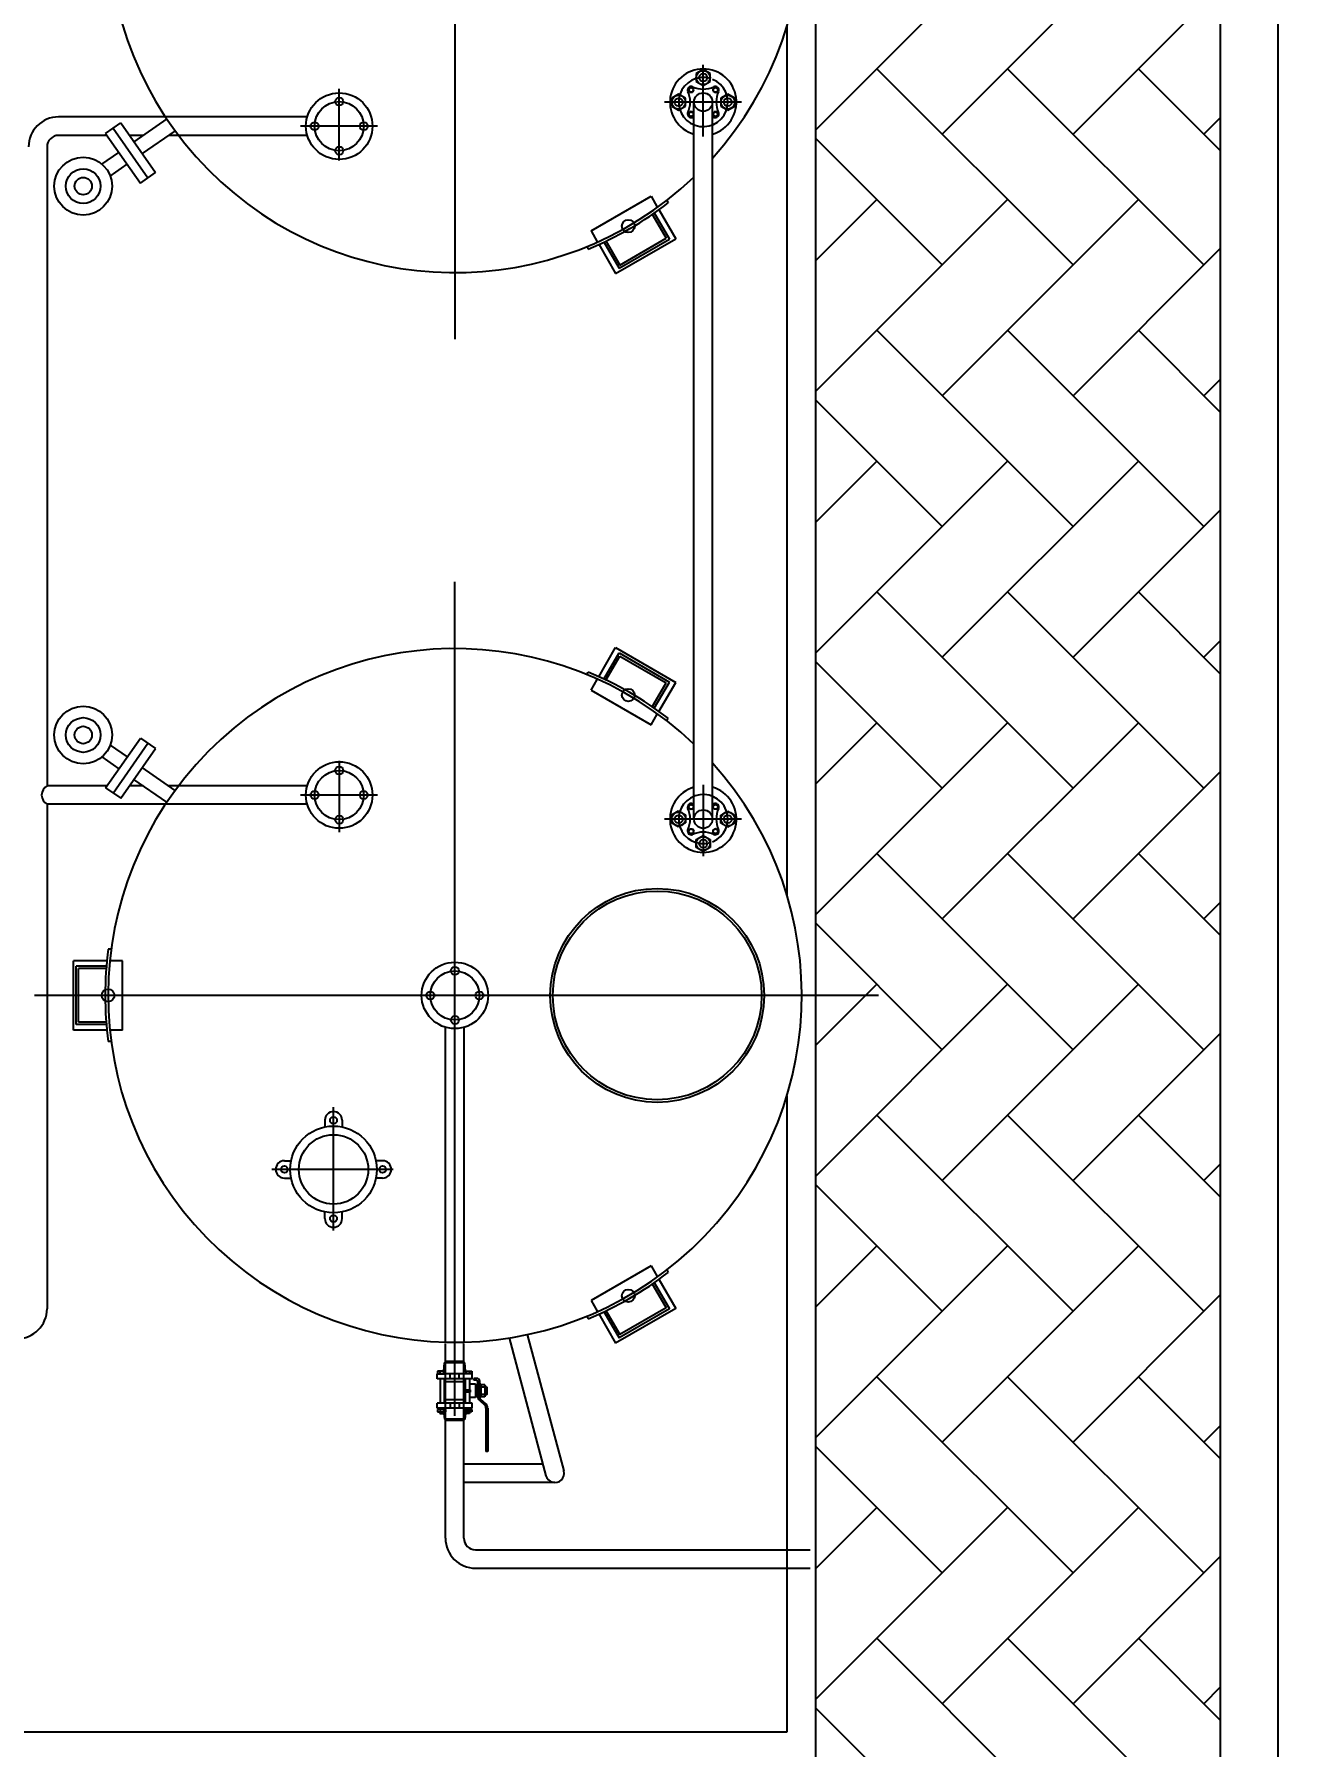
# Model space of a CAD drawing. Extents: x -59142 to 322364, y -122476 to 91021.
# Drawn here: x -12886 to -10709, y 61697 to 64659 of the extents above; entities that cross this region are included whole.
import ezdxf

# ---------------------------------------------------------------- set-up
doc = ezdxf.new("R2010")
doc.units = 0
doc.header["$LTSCALE"] = 1000
doc.header["$MEASUREMENT"] = 0
doc.layers.add('EQUIPMENT', color=171, linetype='Continuous')
doc.styles.get("Standard").update_dxf_attribs({"font": 'gbenor.shx', "bigfont": 'gbcbig.shx'})
doc.dimstyles.get("Standard").update_dxf_attribs({"dimscale": 100, "dimtxt": 3.5, "dimasz": 1, "dimexe": 2.5, "dimexo": 3, "dimgap": 1.5, "dimtad": 1, "dimdec": 0, "dimzin": 0, "dimdsep": 46, "dimtxsty": 'Standard', "dimblk": 'ARCHTICK', "dimcen": 0.09, "dimadec": 0, "dimazin": 0, "dimtfac": 1, "dimtdec": 0, "dimtix": 1, "dimtmove": 2, "dimatfit": 3, "dimfxl": 1, "dimtolj": 1, "dimtzin": 0, "dimarcsym": 0})

# ---------------------------------------------------------------- blocks, each defined once
blk = doc.blocks.new('A$C057769C0')
at = {"layer": 'EQUIPMENT', "linetype": 'Continuous'}
for p, q in [((9150, 599.5), (9150, 9599.5)), ((9850, 599.5), (9850, 9599.5)), ((9150, 4122), (9481.7, 4453.7)), ((9368.6, 4114.3), (9708, 4453.7)), ((9594.9, 4114.3), (9850, 4369.4)), ((9100, 4301.2), (9100, 2797.9)), ((8955.2, 4226.1), (8943.2, 4219.1)), ((8943.2, 4219.1), (8943.2, 4205.3)), ((8967.2, 4219.1), (8955.2, 4226.1)), ((8967.2, 4205.3), (8967.2, 4219.1)), ((9255.5, 4227.4), (9594.9, 3888)), ((9481.7, 4227.4), (9821.1, 3888)), ((9708, 4227.4), (9850, 4085.4)), ((8912.7, 4183.2), (8900.7, 4176.3)), ((8924.7, 4176.3), (8912.7, 4183.2)), ((8931.9, 4194.8), (8929.6, 4190.8)), ((8929.6, 4190.8), (8931.9, 4186.8)), ((8936.5, 4194.8), (8931.9, 4194.8)), ((8931.9, 4186.8), (8936.5, 4186.8)), ((8938.8, 4190.8), (8936.5, 4194.8)), ((8936.5, 4186.8), (8938.8, 4190.8)), ((8943.2, 4205.3), (8955.2, 4198.4)), ((8955.2, 4198.4), (8967.2, 4205.3)), ((8976.2, 4195.4), (8972.2, 4193.1)), ((8972.2, 4193.1), (8972.2, 4188.5)), ((8972.2, 4188.5), (8976.2, 4186.1)), ((8980.2, 4193.1), (8976.2, 4195.4)), ((8976.2, 4186.1), (8980.2, 4188.5)), ((8980.2, 4188.5), (8980.2, 4193.1)), ((8997.7, 4183.6), (8985.7, 4176.6)), ((9009.7, 4176.6), (8997.7, 4183.6)), ((8900.7, 4176.3), (8900.7, 4162.4)), ((8900.7, 4162.4), (8912.7, 4155.5)), ((8912.7, 4155.5), (8924.7, 4162.4)), ((8924.7, 4162.4), (8924.7, 4176.3)), ((8934.2, 4153.4), (8930.2, 4151.1)), ((8930.2, 4151.1), (8930.2, 4146.5)), ((8938.2, 4151.1), (8934.2, 4153.4)), ((8938.2, 4146.5), (8938.2, 4151.1)), ((8973.9, 4152.8), (8971.6, 4148.8)), ((8971.6, 4148.8), (8973.9, 4144.8)), ((8978.5, 4152.8), (8973.9, 4152.8)), ((8980.8, 4148.8), (8978.5, 4152.8)), ((8978.5, 4144.8), (8980.8, 4148.8)), ((8985.7, 4176.6), (8985.7, 4162.8)), ((8985.7, 4162.8), (8997.7, 4155.9)), ((8997.7, 4155.9), (9009.7, 4162.8)), ((9009.7, 4162.8), (9009.7, 4176.6)), ((8930.2, 4146.5), (8934.2, 4144.1)), ((8934.2, 4144.1), (8938.2, 4146.5)), ((8973.9, 4144.8), (8978.5, 4144.8)), ((9821.1, 4114.3), (9850, 4143.2)), ((9150, 4106.6), (9368.6, 3888)), ((9150, 3895.7), (9255.5, 4001.2)), ((9150, 3669.4), (9481.7, 4001.2)), ((9368.6, 3661.7), (9708, 4001.2)), ((9594.9, 3661.7), (9850, 3916.9)), ((9255.5, 3774.9), (9594.9, 3435.5)), ((9481.7, 3774.9), (9821.1, 3435.5)), ((9708, 3774.9), (9850, 3632.9)), ((9821.1, 3661.7), (9850, 3690.6)), ((9150, 3654.1), (9368.6, 3435.5)), ((9150, 3443.2), (9255.5, 3548.6)), ((9150, 3216.9), (9481.7, 3548.6)), ((9368.6, 3209.2), (9708, 3548.6)), ((9594.9, 3209.2), (9850, 3464.3)), ((9255.5, 3322.3), (9594.9, 2982.9)), ((9481.7, 3322.3), (9821.1, 2982.9)), ((9708, 3322.3), (9850, 3180.3)), ((9821.1, 3209.2), (9850, 3238.1)), ((9150, 3201.5), (9368.6, 2982.9)), ((9150, 2990.6), (9255.5, 3096.1)), ((9150, 2764.3), (9481.7, 3096.1)), ((9368.6, 2756.6), (9708, 3096.1)), ((9594.9, 2756.6), (9850, 3011.8)), ((8900.7, 2936.6), (8912.7, 2943.6)), ((8900.7, 2922.8), (8900.7, 2936.6)), ((8912.7, 2943.6), (8924.7, 2936.6)), ((8924.7, 2936.6), (8924.7, 2922.8)), ((8930.2, 2952.6), (8934.2, 2954.9)), ((8930.2, 2948), (8930.2, 2952.6)), ((8934.2, 2945.7), (8930.2, 2948)), ((8934.2, 2954.9), (8938.2, 2952.6)), ((8938.2, 2948), (8934.2, 2945.7)), ((8938.2, 2952.6), (8938.2, 2948)), ((8971.6, 2950.3), (8973.9, 2954.3)), ((8973.9, 2946.3), (8971.6, 2950.3)), ((8973.9, 2954.3), (8978.5, 2954.3)), ((8978.5, 2946.3), (8973.9, 2946.3)), ((8978.5, 2954.3), (8980.8, 2950.3)), ((8980.8, 2950.3), (8978.5, 2946.3)), ((8985.7, 2936.3), (8997.7, 2943.2)), ((8985.7, 2922.4), (8985.7, 2936.3)), ((8997.7, 2943.2), (9009.7, 2936.3)), ((9009.7, 2936.3), (9009.7, 2922.4)), ((8912.7, 2915.9), (8900.7, 2922.8)), ((8924.7, 2922.8), (8912.7, 2915.9)), ((8929.6, 2908.3), (8931.9, 2912.3)), ((8931.9, 2904.3), (8929.6, 2908.3)), ((8931.9, 2912.3), (8936.5, 2912.3)), ((8936.5, 2904.3), (8931.9, 2904.3)), ((8936.5, 2912.3), (8938.8, 2908.3)), ((8938.8, 2908.3), (8936.5, 2904.3)), ((8972.2, 2910.6), (8976.2, 2912.9)), ((8972.2, 2906), (8972.2, 2910.6)), ((8976.2, 2903.7), (8972.2, 2906)), ((8976.2, 2912.9), (8980.2, 2910.6)), ((8980.2, 2906), (8976.2, 2903.7)), ((8980.2, 2910.6), (8980.2, 2906)), ((8997.7, 2915.5), (8985.7, 2922.4)), ((9009.7, 2922.4), (8997.7, 2915.5)), ((8943.2, 2893.8), (8955.2, 2900.7)), ((8943.2, 2879.9), (8943.2, 2893.8)), ((8955.2, 2873), (8943.2, 2879.9)), ((8955.2, 2900.7), (8967.2, 2893.8)), ((8967.2, 2879.9), (8955.2, 2873)), ((8967.2, 2893.8), (8967.2, 2879.9)), ((9255.5, 2869.8), (9594.9, 2530.4)), ((9481.7, 2869.8), (9821.1, 2530.4)), ((9708, 2869.8), (9850, 2727.8)), ((9821.1, 2756.6), (9850, 2785.5)), ((9150, 2749), (9368.6, 2530.4)), ((9150, 2538.1), (9255.5, 2643.5)), ((9150, 2311.8), (9481.7, 2643.5)), ((9368.6, 2304.1), (9708, 2643.5)), ((9594.9, 2304.1), (9850, 2559.2)), ((9100, 2450.8), (9100, 1349.5)), ((9255.5, 2417.2), (9594.9, 2077.8)), ((9481.7, 2417.2), (9821.1, 2077.8)), ((9708, 2417.2), (9850, 2275.2)), ((9821.1, 2304.1), (9850, 2333)), ((9150, 2296.4), (9368.6, 2077.8)), ((9150, 2085.5), (9255.5, 2191)), ((9150, 1859.2), (9481.7, 2191)), ((9368.6, 1851.6), (9708, 2191)), ((9594.9, 1851.6), (9850, 2106.7)), ((9255.5, 1964.7), (9594.9, 1625.3)), ((9481.7, 1964.7), (9821.1, 1625.3)), ((9708, 1964.7), (9850, 1822.7)), ((9821.1, 1851.6), (9850, 1880.4)), ((9150, 1843.9), (9368.6, 1625.3)), ((8677.8, 1813.5), (8541.2, 1813.5)), ((8698.6, 1781.5), (8541.2, 1781.5)), ((9150, 1633), (9255.5, 1738.4)), ((9150, 1406.7), (9481.7, 1738.4)), ((9368.6, 1399), (9708, 1738.4)), ((8561.2, 1665.3), (9140, 1665.3)), ((8561.2, 1633.3), (9140, 1633.3)), ((9594.9, 1399), (9850, 1654.1)), ((9255.5, 1512.1), (9594.9, 1172.7)), ((9481.7, 1512.1), (9821.1, 1172.7)), ((9708, 1512.1), (9850, 1370.1)), ((9821.1, 1399), (9850, 1427.9)), ((9150, 1391.3), (9368.6, 1172.7)), ((9100, 1349.5), (7000, 1349.5))]:
    blk.add_line(p, q, dxfattribs=at)
at = {"layer": 'EQUIPMENT'}
for p, q in [((8525.6, 5202.2), (8525.6, 3759.4)), ((8955.2, 4110.4), (8955.2, 4234.1)), ((8325.5, 4068.8), (8325.5, 4192.5)), ((9021.2, 4169.7), (8888.4, 4169.7)), ((8939.2, 2928.4), (8939.2, 4169.7)), ((8971.2, 2929.3), (8971.2, 4169.7)), ((8047.6, 4144.1), (7840, 4144.1)), ((7921.3, 4115.4), (7947.5, 4133.8)), ((7934.4, 4124.6), (7994.6, 4038.6)), ((7947.5, 4133.8), (8007.7, 4047.8)), ((8027.1, 4140.7), (7970.4, 4101)), ((8041.4, 4120.2), (7984.8, 4080.5)), ((8270.3, 4144.1), (8024.9, 4144.1)), ((8391.5, 4128.1), (8258.7, 4128.1)), ((7820, 4092.1), (7820, 2986.9)), ((7923.6, 4112.1), (7840, 4112.1)), ((7921.3, 4115.4), (7981.5, 4029.4)), ((7986.3, 4112.1), (7962.7, 4112.1)), ((8047.6, 4112.1), (8029.9, 4112.1)), ((8270.3, 4112.1), (8047.6, 4112.1)), ((7915.1, 4062.3), (7944.2, 4082.7)), ((7929.4, 4041.8), (7958.6, 4062.2)), ((7981.5, 4029.4), (8007.7, 4047.8)), ((8761.2, 3946.8), (8865.1, 4006.8)), ((8865.1, 4006.8), (8875.8, 3988.2)), ((8892.2, 3999.7), (8894.8, 3995.4)), ((8867.1, 3975.7), (8891.2, 3934.1)), ((8870.4, 3978), (8896.7, 3932.6)), ((8878.3, 3983.8), (8907.6, 3933.1)), ((8761.2, 3946.8), (8771.9, 3928.2)), ((8753.7, 3919.7), (8756.2, 3915.4)), ((8774.4, 3923.8), (8803.7, 3873.1)), ((8783.4, 3927.8), (8809.6, 3882.3)), ((8787, 3929.5), (8811.1, 3887.8)), ((8803.7, 3873.1), (8907.6, 3933.1)), ((8809.6, 3882.3), (8896.7, 3932.6)), ((8811.1, 3887.8), (8891.2, 3934.1)), ((8525.6, 1896.9), (8525.6, 3339.7)), ((8774.4, 3175.2), (8803.7, 3225.9)), ((8783.4, 3171.2), (8809.6, 3216.7)), ((8787, 3169.6), (8811.1, 3211.2)), ((8803.7, 3225.9), (8907.6, 3165.9)), ((8809.6, 3216.7), (8896.7, 3166.4)), ((8811.1, 3211.2), (8891.2, 3165)), ((8753.7, 3179.3), (8756.2, 3183.7)), ((8761.2, 3152.3), (8771.9, 3170.8)), ((8761.2, 3152.3), (8865.1, 3092.3)), ((8867.1, 3123.3), (8891.2, 3165)), ((8870.4, 3121), (8896.7, 3166.4)), ((8878.3, 3115.2), (8907.6, 3165.9)), ((8865.1, 3092.3), (8875.8, 3110.8)), ((8892.2, 3099.3), (8894.8, 3103.7)), ((7921.3, 2983.6), (7981.5, 3069.6)), ((7929.4, 3057.2), (7958.6, 3036.9)), ((7934.4, 2974.4), (7994.6, 3060.4)), ((7981.5, 3069.6), (8007.7, 3051.3)), ((7915.1, 3036.8), (7944.2, 3016.4)), ((7947.5, 2965.3), (8007.7, 3051.3)), ((8325.5, 3030.3), (8325.5, 2906.6)), ((8027.1, 2958.4), (7970.4, 2998)), ((8041.4, 2978.8), (7984.8, 3018.5)), ((7923.6, 2986.9), (7820, 2986.9)), ((7921.3, 2983.6), (7947.5, 2965.3)), ((7986.3, 2986.9), (7962.7, 2986.9)), ((8047.6, 2986.9), (8029.9, 2986.9)), ((8270.3, 2986.9), (8047.6, 2986.9)), ((8391.5, 2970.9), (8258.7, 2970.9)), ((8955.2, 2988.7), (8955.2, 2865)), ((7820, 2954.9), (7820, 2082.3)), ((8047.6, 2954.9), (7820, 2954.9)), ((8270.3, 2954.9), (8024.9, 2954.9)), ((9021.2, 2929.3), (8888.4, 2929.3)), ((7931, 2704.3), (7926, 2704.3)), ((7924.2, 2684.3), (7865.6, 2684.3)), ((7865.6, 2564.3), (7865.6, 2684.3)), ((7923.1, 2674.6), (7870.6, 2674.6)), ((7870.6, 2574.1), (7870.6, 2674.6)), ((7922.7, 2670.6), (7874.6, 2670.6)), ((7874.6, 2578.1), (7874.6, 2670.6)), ((7950.6, 2684.3), (7929.2, 2684.3)), ((7950.6, 2564.3), (7950.6, 2684.3)), ((7798.4, 2624.5), (9258.5, 2624.5)), ((8591.6, 2624.3), (8458.8, 2624.3)), ((7922.7, 2578.1), (7874.6, 2578.1)), ((7924.2, 2564.3), (7865.6, 2564.3)), ((7923.1, 2574.1), (7870.6, 2574.1)), ((7950.6, 2564.3), (7929.2, 2564.3)), ((8509.6, 2024.5), (8509.6, 2569.1)), ((8541.6, 2024.5), (8541.6, 2569.1)), ((7931, 2544.3), (7926, 2544.3)), ((8315.6, 2217.8), (8315.6, 2430.9)), ((8300.6, 2408.2), (8300.6, 2396.7)), ((8330.6, 2408.2), (8330.6, 2396.7)), ((8418.8, 2323.2), (8208.8, 2323.2)), ((8230.6, 2338.2), (8242.2, 2338.2)), ((8400.6, 2338.2), (8389.1, 2338.2)), ((8230.6, 2308.2), (8242.2, 2308.2)), ((8400.6, 2308.2), (8389.1, 2308.2)), ((8300.6, 2238.2), (8300.6, 2249.7)), ((8330.6, 2238.2), (8330.6, 2249.7)), ((8865.1, 2156.4), (8761.2, 2096.4)), ((8865.1, 2156.4), (8875.8, 2137.8)), ((8878.3, 2133.4), (8907.6, 2082.7)), ((8892.2, 2149.3), (8894.8, 2145)), ((8867.1, 2125.3), (8891.2, 2083.7)), ((8870.4, 2127.7), (8896.7, 2082.2)), ((8761.2, 2096.4), (8771.9, 2077.8)), ((8783.4, 2077.4), (8809.6, 2032)), ((8787, 2079.1), (8811.1, 2037.4)), ((8907.6, 2082.7), (8803.7, 2022.7)), ((8896.7, 2082.2), (8809.6, 2032)), ((8891.2, 2083.7), (8811.1, 2037.4)), ((8753.7, 2069.3), (8756.2, 2065)), ((8774.4, 2073.4), (8803.7, 2022.7)), ((8509.2, 1685.3), (8509.2, 2022.1)), ((8541.2, 1685.3), (8541.2, 2022.1)), ((8619.3, 2031.7), (8683.2, 1793.4)), ((8650.9, 2037.5), (8714.1, 1801.7)), ((8582.3, 1835.5), (8578.9, 1835.5))]:
    blk.add_line(p, q, dxfattribs=at)
at = {"layer": 'EQUIPMENT', "ltscale": 8}
for p, q in [((8506.3, 1974.3), (8507.5, 1988.7)), ((8507.5, 1988.7), (8510.1, 1991.2)), ((8542.9, 1988.7), (8507.5, 1988.7)), ((8540.6, 1991.2), (8510.1, 1991.2)), ((8542.9, 1988.7), (8540.6, 1991.2)), ((8544.1, 1974.3), (8542.9, 1988.7)), ((8494.7, 1961), (8494.7, 1969.7)), ((8555.7, 1969.7), (8494.7, 1969.7)), ((8555.7, 1961), (8494.7, 1961)), ((8495.6, 1974.3), (8495.6, 1969.8)), ((8509.6, 1974.3), (8495.6, 1974.3)), ((8495.6, 1969.8), (8509.6, 1969.8)), ((8499.7, 1974.2), (8499.7, 1970.1)), ((8500.1, 1961), (8500.1, 1919)), ((8505.6, 1973.9), (8505.6, 1970.1)), ((8506, 1969.7), (8506, 1969.8)), ((8507.1, 1961), (8507.1, 1919)), ((8543.6, 1955.5), (8507.1, 1955.5)), ((8509.6, 1969.8), (8509.6, 1974.3)), ((8517.2, 1961), (8517.2, 1969.7)), ((8533.2, 1961), (8533.2, 1969.7)), ((8540.8, 1974.3), (8554.8, 1974.3)), ((8540.8, 1969.8), (8540.8, 1974.3)), ((8554.8, 1969.8), (8540.8, 1969.8)), ((8543.6, 1961), (8543.6, 1942.2)), ((8544.5, 1969.7), (8544.4, 1969.8)), ((8544.8, 1973.9), (8544.8, 1970.1)), ((8550.6, 1961), (8550.6, 1942.2)), ((8550.7, 1974.2), (8550.7, 1970.1)), ((8554.8, 1974.3), (8554.8, 1969.8)), ((8555.7, 1961), (8555.7, 1969.7)), ((8558.4, 1958.5), (8558.4, 1961.8)), ((8563.5, 1961.8), (8558.4, 1961.8)), ((8562.7, 1958.5), (8558.4, 1958.5)), ((8565.2, 1930.3), (8565.2, 1956)), ((8568.5, 1929), (8568.5, 1956.8)), ((8541.2, 1938.1), (8541.2, 1942.2)), ((8541.2, 1942.2), (8552.1, 1942.2)), ((8552.1, 1938.1), (8541.2, 1938.1)), ((8543.6, 1938.1), (8543.6, 1919)), ((8561.3, 1951.7), (8550.6, 1951.7)), ((8550.6, 1938.1), (8550.6, 1919)), ((8561.3, 1928.4), (8550.6, 1928.4)), ((8552.1, 1942.2), (8552.1, 1938.1)), ((8561.3, 1951.7), (8561.3, 1928.4)), ((8565.2, 1950.4), (8561.3, 1950.4)), ((8565.2, 1929.7), (8561.3, 1929.7)), ((8570.7, 1951.5), (8568.5, 1951.5)), ((8570.7, 1928.6), (8568.5, 1928.6)), ((8570.7, 1951.5), (8570.7, 1928.6)), ((8577.6, 1950.4), (8570.7, 1950.4)), ((8577.6, 1946.3), (8570.7, 1946.3)), ((8577.6, 1933.9), (8570.7, 1933.9)), ((8577.6, 1929.7), (8570.7, 1929.7)), ((8577.6, 1950.4), (8577.6, 1929.7)), ((8580.1, 1947), (8577.6, 1947)), ((8580.8, 1946.1), (8577.6, 1946.1)), ((8580.8, 1934.1), (8577.6, 1934.1)), ((8580.1, 1933.2), (8577.6, 1933.2)), ((8580.1, 1947), (8580.1, 1933.2)), ((8580.1, 1947), (8580.8, 1946.1)), ((8580.1, 1933.2), (8580.8, 1934.1)), ((8580.8, 1946.1), (8580.8, 1934.1)), ((8494.7, 1910.4), (8494.7, 1919)), ((8555.7, 1919), (8494.7, 1919)), ((8555.7, 1910.4), (8494.7, 1910.4)), ((8495.7, 1908.2), (8495.7, 1903.7)), ((8509.7, 1908.2), (8495.7, 1908.2)), ((8495.7, 1903.7), (8509.7, 1903.7)), ((8497.9, 1910.3), (8497.9, 1908.4)), ((8508, 1910.3), (8497.9, 1910.3)), ((8497.9, 1908.4), (8508, 1908.4)), ((8499.8, 1903.7), (8499.8, 1901.2)), ((8499.8, 1901.2), (8506.8, 1901.2)), ((8500, 1908), (8500, 1903.9)), ((8505.9, 1907.8), (8505.9, 1904)), ((8506, 1910.4), (8506.5, 1903.7)), ((8506.7, 1901.2), (8507.5, 1891.3)), ((8506.8, 1901.2), (8506.8, 1903.7)), ((8543.6, 1924.5), (8507.1, 1924.5)), ((8508, 1908.4), (8508, 1910.3)), ((8509.7, 1903.7), (8509.7, 1908.2)), ((8517.2, 1919), (8517.2, 1910.4)), ((8533.2, 1919), (8533.2, 1910.4)), ((8540.8, 1908.2), (8554.8, 1908.2)), ((8540.8, 1903.7), (8540.8, 1908.2)), ((8554.8, 1903.7), (8540.8, 1903.7)), ((8542.4, 1908.4), (8542.4, 1910.3)), ((8542.4, 1910.3), (8552.6, 1910.3)), ((8552.6, 1908.4), (8542.4, 1908.4)), ((8543.7, 1901.2), (8542.9, 1891.3)), ((8543.6, 1901.2), (8543.6, 1903.7)), ((8550.6, 1901.2), (8543.6, 1901.2)), ((8544.5, 1910.4), (8544.4, 1910.3)), ((8544.5, 1907.8), (8544.5, 1904)), ((8550.4, 1908), (8550.4, 1903.9)), ((8550.6, 1903.7), (8550.6, 1901.2)), ((8552.6, 1910.3), (8552.6, 1908.4)), ((8554.8, 1908.2), (8554.8, 1903.7)), ((8555.7, 1910.4), (8555.7, 1919)), ((8567.9, 1924.1), (8577.3, 1915.7)), ((8570.1, 1925.3), (8579.3, 1917.1)), ((8583.1, 1910.1), (8578.1, 1910.1)), ((8578.9, 1910.1), (8578.9, 1912)), ((8578.9, 1910.1), (8578.9, 1835.5)), ((8582.2, 1910.1), (8582.2, 1910.8)), ((8582.3, 1910.1), (8582.3, 1835.5)), ((8542.9, 1891.3), (8507.5, 1891.3)), ((8507.5, 1891.3), (8510.1, 1888.9)), ((8540.6, 1888.9), (8510.1, 1888.9)), ((8542.9, 1891.3), (8540.6, 1888.9))]:
    blk.add_line(p, q, dxfattribs=at)
at = {"layer": 'EQUIPMENT', "ltscale": 0.5}
blk.add_lwpolyline([(6850, 500), (9950, 500), (9950, 15399.5), (6850, 15399.5), (6850, 500)], dxfattribs=at)
at = {"layer": 'EQUIPMENT', "linetype": 'Continuous'}
for centre, radius in [((8955.2, 4212), 12), ((8912.7, 4169.5), 12), ((8934.2, 4190.8), 4), ((8976.2, 4190.8), 4), ((8997.7, 4169.5), 12), ((8934.2, 4148.8), 4), ((8976.2, 4148.8), 4), ((7882.6, 4024.3), 50), ((7882.6, 4024.3), 30), ((7882.6, 4024.3), 15), ((7882.6, 3074.8), 50), ((7882.6, 3074.8), 30), ((7882.6, 3074.8), 15), ((8912.7, 2929.5), 12), ((8934.2, 2950.3), 4), ((8976.2, 2950.3), 4), ((8997.7, 2929.5), 12), ((8934.2, 2908.3), 4), ((8976.2, 2908.3), 4), ((8955.2, 2887), 12), ((8875.6, 2624.3), 185)]:
    blk.add_circle(centre, radius, dxfattribs=at)
at = {"layer": 'EQUIPMENT'}
for centre, radius in [((8955.2, 4212.2), 7), ((8325.5, 4128.1), 57.5), ((8325.5, 4170.6), 7), ((8955.2, 4169.7), 16), ((8325.5, 4128.1), 42.5), ((8912.7, 4169.7), 7), ((8997.7, 4169.7), 7), ((8283, 4128.1), 7), ((8368, 4128.1), 7), ((8325.5, 4085.6), 7), ((8825.6, 3955.1), 11), ((8825.6, 3143.9), 11), ((8325.5, 2970.9), 57.5), ((8325.5, 2970.9), 42.5), ((8325.5, 3013.4), 7), ((8283, 2970.9), 7), ((8368, 2970.9), 7), ((8325.5, 2928.4), 7), ((8912.7, 2929.3), 7), ((8955.2, 2929.3), 16), ((8997.7, 2929.3), 7), ((8955.2, 2886.8), 7), ((8875.6, 2624.3), 180.5), ((8525.6, 2624.3), 57.5), ((8525.6, 2624.3), 42.5), ((8525.6, 2666.8), 7), ((7925.6, 2624.3), 11), ((8483.1, 2624.3), 7), ((8568.1, 2624.3), 7), ((8525.6, 2581.8), 7), ((8315.6, 2408.2), 6), ((8315.6, 2323.2), 75), ((8315.6, 2323.2), 60), ((8230.6, 2323.2), 6), ((8400.6, 2323.2), 6), ((8315.6, 2238.2), 6), ((8825.6, 2104.7), 11)]:
    blk.add_circle(centre, radius, dxfattribs=at)
at = {"layer": 'EQUIPMENT', "linetype": 'Continuous'}
for centre, radius, start, end in [((8525.6, 4474.7), 600, 317.9543, 313.5763), ((8934.2, 4190.8), 6, 65.8105, 204.1895), ((8887.5, 4169.8), 45.2, 335.8105, 24.1895), ((8955.2, 4237.5), 45.2, 245.8105, 294.1895), ((8976.2, 4190.8), 6, 335.8105, 114.1895), ((9023, 4169.8), 45.2, 155.8105, 204.1895), ((8934.2, 4148.8), 6, 155.8105, 294.1895), ((8955.2, 4169.7), 16, 180, 183.2265), ((8976.2, 4148.8), 6, 245.8105, 24.1895), ((7840, 4092.1), 52, 90, 180), ((8955.2, 4102), 45.2, 110.6728, 115.6831), ((8955.2, 4102), 45.2, 65.8105, 69.2929), ((7840, 4092.1), 20, 90, 180), ((8525.6, 4474.7), 605, 292.4014, 307.5986), ((8525.6, 2624.3), 600, 46.4237, 42.0457), ((8525.6, 2624.3), 605, 52.4014, 67.5986), ((7829.1, 2970.9), 18.4, 119.6309, 240.3691), ((8934.2, 2950.3), 6, 65.8105, 204.1895), ((8887.5, 2929.3), 45.2, 335.8105, 24.1895), ((8955.2, 2997), 45.2, 244.3169, 249.3272), ((8955.2, 2997), 45.2, 290.7071, 294.1895), ((8976.2, 2950.3), 6, 335.8105, 114.1895), ((9023, 2929.3), 45.2, 155.8105, 204.1895), ((8934.2, 2908.3), 6, 155.8105, 294.1895), ((8955.2, 2861.5), 45.2, 65.8105, 114.1895), ((8955.2, 2929.3), 16, 176.7735, 180), ((8976.2, 2908.3), 6, 245.8105, 24.1895), ((8525.6, 2624.3), 605, 172.4014, 187.5986), ((8525.6, 2624.3), 605, 292.4014, 307.5986), ((7768, 2082.3), 52, 270, 0), ((8698.6, 1797.5), 16, 195, 15), ((8561.2, 1685.3), 52, 180, 270), ((8561.2, 1685.3), 20, 180, 270)]:
    blk.add_arc(centre, radius, start, end, dxfattribs=at)
at = {"layer": 'EQUIPMENT'}
for centre, radius, start, end in [((8955.2, 4169.7), 57.5, 286.1564, 253.8699), ((8955.2, 4169.7), 42.5, 73.052, 67.8848), ((8955.2, 2929.3), 57.5, 106.1301, 73.8436), ((8955.2, 2929.3), 42.5, 292.1152, 286.948), ((8315.6, 2408.2), 15, 0, 180), ((8230.6, 2323.2), 15, 90, 270), ((8400.6, 2323.2), 15, 270, 90), ((8315.6, 2238.2), 15, 180, 0)]:
    blk.add_arc(centre, radius, start, end, dxfattribs=at)
at = {"layer": 'EQUIPMENT', "ltscale": 8}
for centre, radius, start, end in [((8562.7, 1956), 2.49, 0, 90), ((8563.5, 1956.8), 4.97, 0, 90), ((8573.5, 1930.3), 8.29, 180, 227.9047), ((8573.5, 1929), 4.97, 180, 227.9047), ((8573.9, 1912), 4.97, 0, 47.9047), ((8573.9, 1910.8), 8.29, 0, 47.9047)]:
    blk.add_arc(centre, radius, start, end, dxfattribs=at)
blk = doc.blocks.new('_ArchTick')
at = {"color": 0, "linetype": 'ByBlock', "const_width": 0.4}
blk.add_lwpolyline([(-0.5, -0.5), (0.5, 0.5)], dxfattribs=at)
blk = doc.blocks.new('*D1609')
at = {"color": 0, "lineweight": -2, "transparency": 16777216}
for p, q in [((-14334.3, 26922.1), (-14334.3, 81872.1)), ((-9984.3, 26922.1), (-9984.3, 81872.1)), ((-14334.3, 81622.1), (-9984.3, 81622.1))]:
    blk.add_line(p, q, dxfattribs=at)
at = {"layer": 'Defpoints', "color": 0, "transparency": 16777216}
for p in [(-9984.3, 81622.1), (-14334.3, 26622.1), (-9984.3, 26622.1)]:
    blk.add_point(p, dxfattribs=at)
at = {"color": 0, "lineweight": -2, "transparency": 16777216, "xscale": 100, "yscale": 100, "zscale": 100, "rotation": 180}
blk.add_blockref('_ArchTick', (-14334.3, 81622.1), dxfattribs=at)
at = {"color": 0, "lineweight": -2, "transparency": 16777216, "xscale": 100, "yscale": 100, "zscale": 100}
blk.add_blockref('_ArchTick', (-9984.3, 81622.1), dxfattribs=at)
at = {"color": 0, "transparency": 16777216, "insert": (-12159.3, 81947.1), "char_height": 350, "attachment_point": 5}
blk.add_mtext('\\A1;4350', dxfattribs=at)

msp = doc.modelspace()

# ---------------------------------------------------------------- block references
at = {"layer": 'EQUIPMENT'}
msp.add_blockref('A$C057769C0', (-20684.3, 60372.1), dxfattribs=at)

# ---------------------------------------------------------------- dimensions: what is measured, and where the dimension line sits
dim = msp.add_linear_dim(base=(-9984.3, 81622.1), p1=(-14334.3, 26622.1), p2=(-9984.3, 26622.1), dimstyle='Standard', override={"dimarcsym": 1})
dim.commit()
dim.dimension.update_dxf_attribs({"geometry": '*D1609', "text_midpoint": (-12159.3, 81947.1)})

doc.saveas('drawing.dxf')
